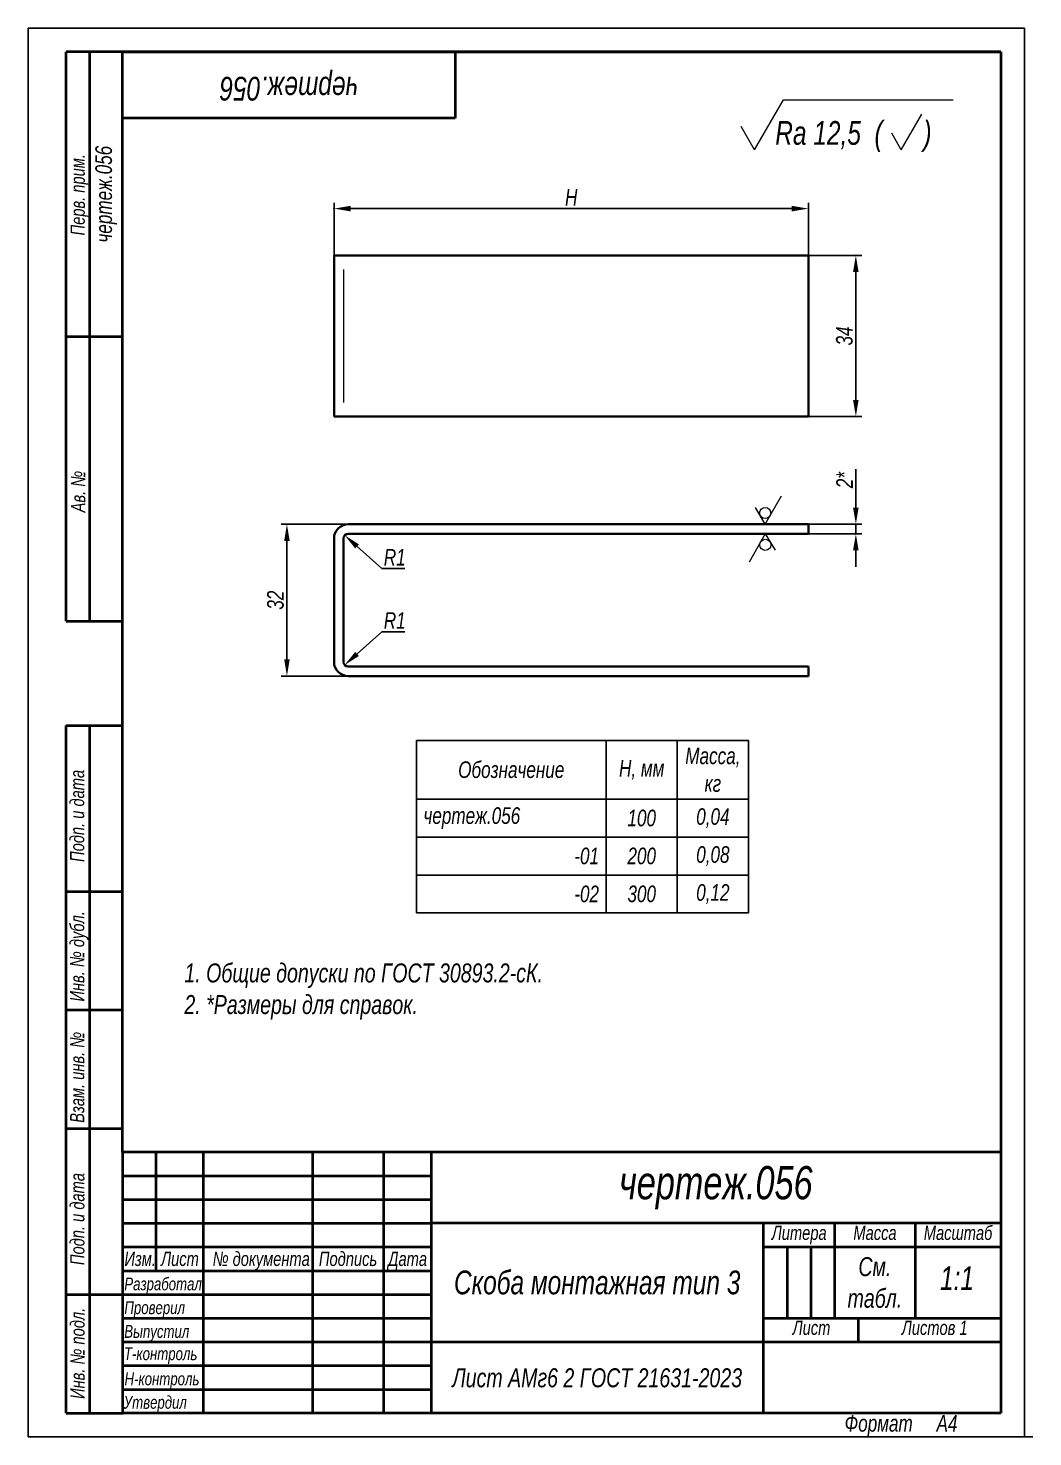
# Model space of a CAD drawing. Header units: millimetres. Extents: x 6895 to 8563, y -3147 to -445.
# Drawn here: x 6894.5 to 7106.3, y -3147 to -2850 of the extents above; entities that cross this region are included whole.
import ezdxf

# ---------------------------------------------------------------- set-up
doc = ezdxf.new("R2010")
doc.units = ezdxf.units.MM
doc.layers.add('Layer_01', color=7, linetype='Continuous', plot=False)
for name, color, linetype, lineweight in [('Layer_02', 5, 'Continuous', 13), ('Layer_03', 250, 'Continuous', 40), ('Layer_04', 1, 'Continuous', 15), ('Layer_05', 6, 'Continuous', 15), ('Layer_08', 6, 'Continuous', 13), ('Layer_09', 5, 'Continuous', 13), ('Layer_10', 7, 'Continuous', 40), ('Layer_11', 7, 'Continuous', 35)]:
    doc.layers.add(name, color=color, linetype=linetype, lineweight=lineweight)
doc.layers.add('Layer_07', color=7, linetype='Continuous')
doc.styles.add('Style_01', font='ARIALNI.TTF', dxfattribs={"width": 0.9, "height": 3.5})
doc.dimstyles.new('DimStyle_01', dxfattribs={"dimtxt": 3.5, "dimasz": 3.5, "dimexe": 1.25, "dimexo": 0, "dimtad": 1, "dimdec": 3, "dimtxsty": 'Style_01', "dimcen": 2.5, "dimazin": 3, "dimtfac": 1, "dimtdec": 3, "dimtmove": 0, "dimatfit": 3})
doc.dimstyles.new('DimStyle_02', dxfattribs={"dimtxt": 3.5, "dimasz": 3.5, "dimexe": 1.25, "dimexo": 0, "dimtad": 1, "dimdec": 1, "dimtxsty": 'Style_01', "dimcen": 2.5, "dimclrt": 256, "dimazin": 3, "dimtfac": 1, "dimtdec": 1, "dimtmove": 0, "dimatfit": 3})

# ---------------------------------------------------------------- blocks, each defined once
blk = doc.blocks.new('*D241')
at = {"layer": 'Layer_01', "color": 0}
for p in [(6959.01, -2888.01), (6959.01, -2897.87), (7059.01, -2897.87)]:
    blk.add_point(p, dxfattribs=at)
at = {"layer": 'Layer_04', "color": 0, "lineweight": -2}
for p, q in [((6959.01, -2897.87), (6959.01, -2886.76)), ((7059.01, -2897.87), (7059.01, -2886.76)), ((7055.51, -2888.01), (6962.51, -2888.01))]:
    blk.add_line(p, q, dxfattribs=at)
at = {"layer": 'Layer_04', "color": 0}
for points in [[(6962.51, -2887.43), (6962.51, -2888.6), (6959.01, -2888.01)], [(7055.51, -2887.43), (7055.51, -2888.6), (7059.01, -2888.01)]]:
    blk.add_solid(points, dxfattribs=at)
at = {"layer": 'Layer_04', "insert": (7009.01, -2885.64), "char_height": 3.5, "attachment_point": 5, "style": 'Style_01'}
blk.add_mtext('Н', dxfattribs=at)
blk = doc.blocks.new('*D242')
at = {"layer": 'Layer_01', "color": 0}
for p in [(6961.26, -2984.23), (6962.01, -2983.57)]:
    blk.add_point(p, dxfattribs=at)
at = {"layer": 'Layer_04', "color": 0, "lineweight": -2}
for p, q in [((6969.1, -2977.23), (6963.87, -2981.9)), ((6973.9, -2977.23), (6969.1, -2977.23))]:
    blk.add_line(p, q, dxfattribs=at)
at = {"layer": 'Layer_04', "color": 0}
blk.add_solid([(6963.48, -2981.47), (6964.26, -2982.34), (6961.26, -2984.23)], dxfattribs=at)
at = {"layer": 'Layer_04', "color": 0, "insert": (6971.81, -2974.85), "char_height": 3.5, "attachment_point": 5, "style": 'Style_01'}
blk.add_mtext('R1', dxfattribs=at)
blk = doc.blocks.new('*D243')
at = {"layer": 'Layer_01', "color": 0}
for p in [(6961.26, -2956.9), (6962.01, -2957.57)]:
    blk.add_point(p, dxfattribs=at)
at = {"layer": 'Layer_04', "color": 0, "lineweight": -2}
for p, q in [((6969.1, -2963.9), (6963.87, -2959.23)), ((6973.9, -2963.9), (6969.1, -2963.9))]:
    blk.add_line(p, q, dxfattribs=at)
blk.add_arc((6962.01, -2957.57), 1, 66.6188, 180, dxfattribs=at)
at = {"layer": 'Layer_04', "color": 0}
blk.add_solid([(6964.26, -2958.8), (6963.48, -2959.67), (6961.26, -2956.9)], dxfattribs=at)
at = {"layer": 'Layer_04', "color": 0, "insert": (6971.81, -2961.52), "char_height": 3.5, "attachment_point": 5, "style": 'Style_01'}
blk.add_mtext('R1', dxfattribs=at)
blk = doc.blocks.new('*D245')
at = {"layer": 'Layer_01', "color": 0}
for p in [(7059.01, -2897.87), (7069.01, -2897.87), (7059.01, -2931.87)]:
    blk.add_point(p, dxfattribs=at)
at = {"layer": 'Layer_04', "color": 0, "lineweight": -2}
for p, q in [((7059.01, -2897.87), (7070.26, -2897.87)), ((7069.01, -2928.37), (7069.01, -2901.37)), ((7059.01, -2931.87), (7070.26, -2931.87))]:
    blk.add_line(p, q, dxfattribs=at)
at = {"layer": 'Layer_04', "color": 0}
for points in [[(7068.42, -2901.37), (7069.59, -2901.37), (7069.01, -2897.87)], [(7068.42, -2928.37), (7069.59, -2928.37), (7069.01, -2931.87)]]:
    blk.add_solid(points, dxfattribs=at)
at = {"layer": 'Layer_04', "insert": (7066.6, -2914.87), "char_height": 3.5, "attachment_point": 5, "rotation": 90, "style": 'Style_01'}
blk.add_mtext('34', dxfattribs=at)
blk = doc.blocks.new('*D246')
at = {"layer": 'Layer_01', "color": 0}
for p in [(6949.08, -2954.57), (6962.01, -2954.57), (6962.01, -2986.57)]:
    blk.add_point(p, dxfattribs=at)
at = {"layer": 'Layer_04', "color": 0, "lineweight": -2}
for p, q in [((6962.01, -2954.57), (6947.83, -2954.57)), ((6949.08, -2983.07), (6949.08, -2958.07)), ((6962.01, -2986.57), (6947.83, -2986.57))]:
    blk.add_line(p, q, dxfattribs=at)
at = {"layer": 'Layer_04', "color": 0}
for points in [[(6948.5, -2958.07), (6949.66, -2958.07), (6949.08, -2954.57)], [(6948.5, -2983.07), (6949.66, -2983.07), (6949.08, -2986.57)]]:
    blk.add_solid(points, dxfattribs=at)
at = {"layer": 'Layer_04', "insert": (6946.67, -2970.57), "char_height": 3.5, "attachment_point": 5, "rotation": 90, "style": 'Style_01'}
blk.add_mtext('32', dxfattribs=at)
blk = doc.blocks.new('*D244')
at = {"layer": 'Layer_01', "color": 0}
for p in [(7059.01, -2954.57), (7069.01, -2954.57), (7059.01, -2956.57)]:
    blk.add_point(p, dxfattribs=at)
at = {"layer": 'Layer_04', "color": 0, "lineweight": -2}
for p, q in [((7069.01, -2951.07), (7069.01, -2942.95)), ((7059.01, -2954.57), (7070.26, -2954.57)), ((7069.01, -2956.57), (7069.01, -2954.57)), ((7059.01, -2956.57), (7070.26, -2956.57)), ((7069.01, -2960.07), (7069.01, -2963.57))]:
    blk.add_line(p, q, dxfattribs=at)
at = {"layer": 'Layer_04', "color": 0}
for points in [[(7068.42, -2951.07), (7069.59, -2951.07), (7069.01, -2954.57)], [(7068.42, -2960.07), (7069.59, -2960.07), (7069.01, -2956.57)]]:
    blk.add_solid(points, dxfattribs=at)
at = {"layer": 'Layer_04', "insert": (7066.63, -2945.26), "char_height": 3.5, "attachment_point": 5, "rotation": 90, "style": 'Style_01'}
blk.add_mtext('2*', dxfattribs=at)
blk = doc.blocks.new('*T240')
at = {"layer": 'Layer_04', "color": 0, "linetype": 'ByBlock', "lineweight": -2}
for p, q in [((0, 0), (70, 0)), ((0, 0), (0, -36.39)), ((40, 0), (40, -36.39)), ((55, 0), (55, -36.39)), ((70, 0), (70, -36.39)), ((0, -12.39), (70, -12.39)), ((0, -20.39), (70, -20.39)), ((0, -28.39), (70, -28.39)), ((0, -36.39), (70, -36.39))]:
    blk.add_line(p, q, dxfattribs=at)
at = {"layer": 'Layer_04', "color": 0, "char_height": 3.5, "style": 'Style_01'}
for s, insert, width, attachment_point in [('Масса, кг', (62.5, -6.2), 12, 5), ('Обозначение', (20, -6.2), 37, 5), ('Н, мм', (47.5, -6.2), 12, 5), ('чертеж.056', (1.5, -16.39), 37, 4), ('100', (47.5, -16.39), 12, 5), ('0,04', (62.5, -16.39), 12, 5), ('-01', (38.5, -24.39), 37, 6), ('200', (47.5, -24.39), 12, 5), ('0,08', (62.5, -24.39), 12, 5), ('-02', (38.5, -32.39), 37, 6), ('300', (47.5, -32.39), 12, 5), ('0,12', (62.5, -32.39), 12, 5)]:
    blk.add_mtext(s, dxfattribs=dict(at, insert=insert, width=width, attachment_point=attachment_point))

msp = doc.modelspace()

# ---------------------------------------------------------------- linework, layer by layer
at = {"layer": 'Layer_03', "linetype": 'Continuous'}
msp.add_line((6914.5355, -2854.9698), (6914.5355, -2854.9698), dxfattribs=at)
at = {"layer": 'Layer_03', "linetype": 'Continuous', "lineweight": 15}
for p, q in [((7106.3126, -3146.9698), (6896.3126, -3146.9698)), ((7104.5355, -3146.9698), (6896.3126, -3146.9698)), ((6896.3126, -3146.9698), (7106.3126, -3146.9698)), ((6896.3126, -3146.9698), (7106.3126, -3146.9698)), ((7106.3126, -3146.9698), (6896.3126, -3146.9698)), ((7104.5355, -3146.9698), (6896.3126, -3146.9698)), ((6896.3126, -3146.9698), (7106.3126, -3146.9698)), ((6896.3126, -3146.9698), (7106.3126, -3146.9698))]:
    msp.add_line(p, q, dxfattribs=at)
at = {"layer": 'Layer_05', "lineweight": 13, "ltscale": 0.303109}
msp.add_line((7047.6706, -2875.6129), (7053.7328, -2865.1129), dxfattribs=at)
at = {"layer": 'Layer_05', "lineweight": 13}
msp.add_line((7053.7328, -2865.1129), (7089.5512, -2865.1129), dxfattribs=at)
at = {"layer": 'Layer_05', "lineweight": 13, "ltscale": 0.216506}
msp.add_line((7078.583, -2875.6129), (7082.9131, -2868.1129), dxfattribs=at)
at = {"layer": 'Layer_05', "lineweight": 13, "ltscale": 0.141451}
msp.add_line((7047.6706, -2875.6129), (7044.8416, -2870.7129), dxfattribs=at)
at = {"layer": 'Layer_05', "lineweight": 13, "ltscale": 0.101036}
msp.add_line((7078.583, -2875.6129), (7076.5623, -2872.1129), dxfattribs=at)
at = {"layer": 'Layer_05'}
msp.add_line((6961.0076, -2900.8686), (6961.0076, -2928.8686), dxfattribs=at)
at = {"layer": 'Layer_07'}
for p, q in [((6894.5355, -3146.9698), (6894.5355, -2849.9698)), ((7104.5355, -2849.9698), (6894.5355, -2849.9698)), ((7104.5355, -2849.9698), (7104.5355, -3146.9698)), ((7106.3126, -3146.9698), (6894.5355, -3146.9698)), ((6894.5355, -3146.9698), (7104.5355, -3146.9698))]:
    msp.add_line(p, q, dxfattribs=at)
at = {"layer": 'Layer_08'}
for p, q in [((7049.9046, -2954.5404), (7053.3237, -2948.5735)), ((7049.9046, -2954.5404), (7047.8682, -2951.0376)), ((7049.8969, -2956.5718), (7046.5494, -2962.5388)), ((7049.8969, -2956.5718), (7051.9651, -2960.056))]:
    msp.add_line(p, q, dxfattribs=at)
for centre in [(7049.8973, -2952.2069), (7049.9254, -2958.9051)]:
    msp.add_circle(centre, 1.1665, dxfattribs=at)
at = {"layer": 'Layer_10'}
for p, q in [((6902.5355, -2914.9698), (6902.5355, -2854.9698)), ((6914.4122, -2854.9698), (6902.5355, -2854.9698)), ((6907.5355, -2914.9698), (6907.5355, -2854.9698)), ((6984.5355, -2854.9698), (6984.5355, -2868.9698)), ((6984.5355, -2868.9698), (6914.5355, -2868.9698))]:
    msp.add_line(p, q, dxfattribs=at)
at = {"layer": 'Layer_10', "linetype": 'Continuous'}
for p, q in [((7099.5355, -2854.9698), (6914.4122, -2854.9698)), ((6914.4122, -3086.9331), (6914.4122, -2854.9698)), ((6914.5355, -2854.9698), (7099.5355, -2854.9698)), ((7099.5355, -2854.9698), (7099.5355, -3141.9698)), ((6902.5355, -2914.9698), (6914.4122, -2914.9698)), ((6902.5355, -2974.9698), (6902.5355, -2914.9698)), ((6907.5355, -2974.9698), (6907.5355, -2914.9698)), ((6902.5355, -2974.9698), (6914.4122, -2974.9698)), ((6902.5355, -3141.9698), (6902.5355, -2996.9698)), ((6902.5355, -2996.9698), (6914.4122, -2996.9698)), ((6907.5355, -3141.9698), (6907.5355, -2996.9698)), ((6902.5355, -3031.9698), (6914.4122, -3031.9698)), ((6902.5355, -3056.9698), (6914.4122, -3056.9698)), ((6902.5355, -3081.9698), (6914.4122, -3081.9698)), ((6914.4122, -3091.9365), (6979.4555, -3091.9365)), ((6914.4122, -3096.9398), (6979.4555, -3096.9398)), ((6914.4122, -3101.9432), (6979.4555, -3101.9432)), ((7054.5055, -3106.9465), (7054.5055, -3121.9565)), ((7059.5089, -3106.9465), (7059.5089, -3121.9565)), ((6902.5355, -3116.9698), (6914.5355, -3116.9698)), ((6914.4122, -3116.9532), (6979.4555, -3116.9532)), ((6914.4122, -3121.9565), (6979.4555, -3121.9565)), ((6914.4122, -3126.9598), (6979.4555, -3126.9598)), ((6914.4122, -3131.9632), (6979.4555, -3131.9632)), ((6914.4122, -3136.9665), (6979.4555, -3136.9665)), ((6902.5355, -3141.9698), (6914.5355, -3141.9698)), ((7099.5355, -3141.9698), (6914.5355, -3141.9698))]:
    msp.add_line(p, q, dxfattribs=at)
for points in [[(7099.5355, -3086.9331), (6914.4122, -3086.9331), (6914.4122, -3141.9698)], [(6921.4169, -3086.9331), (6921.4169, -3111.9498)], [(6931.4235, -3086.9331), (6931.4235, -3141.9698)], [(6954.4389, -3086.9331), (6954.4389, -3141.9698)], [(6969.4489, -3086.9331), (6969.4489, -3141.9698)], [(6979.4555, -3086.9331), (6979.4555, -3141.9698)], [(7099.5355, -3101.9431), (6979.4555, -3101.9431)], [(7099.5355, -3101.9431), (6979.4555, -3101.9431)], [(7049.5022, -3101.9431), (7049.5022, -3141.9698)], [(7064.5122, -3101.9431), (7064.5122, -3121.9565)], [(7081.5235, -3101.9431), (7081.5235, -3121.9565)], [(7081.5235, -3101.9431), (7081.5235, -3121.9565)], [(6914.4122, -3106.9465), (6979.4555, -3106.9465)], [(7049.5022, -3106.9465), (7099.5355, -3106.9465)], [(6914.4122, -3111.9498), (6979.4555, -3111.9498)], [(7049.5022, -3121.9565), (7099.5355, -3121.9565)], [(7069.5155, -3121.9565), (7069.5155, -3126.9598)], [(6979.4555, -3126.9598), (7099.5355, -3126.9598)]]:
    msp.add_lwpolyline(points, dxfattribs=at)
at = {"layer": 'Layer_11'}
for p, q in [((6959.0076, -2897.8686), (6962.0076, -2897.8686)), ((6959.0076, -2931.8686), (6959.0076, -2897.8686)), ((6962.0076, -2897.8686), (7059.0076, -2897.8686)), ((7059.0076, -2897.8686), (7059.0076, -2931.8686)), ((6962.0076, -2931.8686), (6959.0076, -2931.8686)), ((7059.0076, -2931.8686), (6962.0076, -2931.8686)), ((7059.0076, -2954.5685), (6962.0076, -2954.5685)), ((7059.0076, -2954.5685), (7059.0076, -2956.5685)), ((6959.0076, -2957.5685), (6959.0076, -2983.5685)), ((6961.0076, -2957.5664), (6961.0076, -2983.5685)), ((7059.0076, -2956.5685), (6962.0076, -2956.5685)), ((6962.0076, -2984.5685), (7059.0076, -2984.5685)), ((7059.0076, -2984.5685), (7059.0076, -2986.5685)), ((6962.0076, -2986.5685), (7059.0076, -2986.5685))]:
    msp.add_line(p, q, dxfattribs=at)
for centre, radius, start, end in [((6962.0076, -2957.5685), 3, 90, 180), ((6962.0076, -2957.5685), 1, 90, 180), ((6962.0076, -2983.5685), 3, 180, 270), ((6962.0076, -2983.5685), 1, 180, 270)]:
    msp.add_arc(centre, radius, start, end, dxfattribs=at)

# ---------------------------------------------------------------- block references
msp.add_blockref('*T240', (6976.3675, -3000.1299))

# ---------------------------------------------------------------- texts
at = {"layer": 'Layer_02', "linetype": 'Continuous', "style": 'Style_01', "width": 0.9}
for s, p in [('Перв. прим.', (6906.4627, -2893.665)), ('Ав. №', (6906.5724, -2952.0542)), ('Подп. и дата', (6906.3445, -3025.7552)), ('Инв. № дубл.', (6906.3525, -3055.1854)), ('Взам. инв. №', (6906.3607, -3080.7552)), ('Подп. и дата', (6906.3904, -3110.7552)), ('Инв. № подл.', (6906.4323, -3138.9721))]:
    msp.add_text(s, height=3, rotation=90, dxfattribs=at).set_placement(p)
for s, height, p in [('Литера', 2.99992, (7051.2723, -3105.4621)), ('Масса', 2.99992, (7068.4851, -3105.4621)), ('Масштаб', 2.99992, (7083.3311, -3105.4621)), ('Изм.', 2.99992, (6914.8295, -3110.9491)), ('Лист', 2.99992, (6922.5496, -3110.9491)), ('№ документа', 2.999925, (6933.4249, -3110.9491)), ('Подпись', 2.99992, (6955.8253, -3110.9491)), ('Дата', 2.99992, (6970.4188, -3110.9491)), ('1:1', 5, (7086.7466, -3116.0193)), ('Лист ', 2.99992, (7055.6701, -3125.4754)), ('Листов 1', 2.99992, (7078.6854, -3125.4754))]:
    msp.add_text(s, height=height, dxfattribs=at).set_placement(p)
at = {"layer": 'Layer_02', "linetype": 'Continuous', "insert": (6949.5355, -2861.9698), "char_height": 5, "width": 70, "attachment_point": 5, "rotation": 180, "style": 'Style_01'}
msp.add_mtext('чертеж.056', dxfattribs=at)
at = {"layer": 'Layer_02', "insert": (7009.4689, -3047.1604), "char_height": 4, "width": 164.009671, "attachment_point": 2, "style": 'Style_01'}
msp.add_mtext('\\pxb0.25,ql;1. Общие допуски по ГОСТ 30893.2-сК. \\P2. *Размеры для справок.', dxfattribs=at)
at = {"layer": 'Layer_02', "linetype": 'Continuous', "style": 'Style_01'}
for s, insert, char_height, width, attachment_point in [('Скоба монтажная тип 3', (7014.4789, -3114.4515), 5, 70.046667, 5), ('Формат     А4', (7066.6331, -3142.3765), 3.5, 32.951458, 1)]:
    msp.add_mtext(s, dxfattribs=dict(at, insert=insert, char_height=char_height, width=width, attachment_point=attachment_point))
at = {"layer": 'Layer_02', "color": 5, "ltscale": 2, "insert": (7014.4789, -3134.5522), "char_height": 4, "width": 70.046667, "attachment_point": 5, "style": 'Style_01'}
msp.add_mtext('Лист АМг6 2 ГОСТ 21631-2023  ', dxfattribs=at)
at = {"layer": 'Layer_09', "style": 'Style_01', "width": 0.9}
for s, height, p in [('Rа 12,5  (      )', 5, (7052.0236, -2874.5535)), ('Разработал', 2.7, (6914.8055, -3116.0817)), ('Проверил', 2.7, (6914.8179, -3121.0854)), ('Выпустил', 2.7, (6914.7912, -3126.0987)), ('Н-контроль', 2.7, (6914.8503, -3136.093)), ('Утвердил', 2.7, (6914.6783, -3141.0397))]:
    msp.add_text(s, height=height, dxfattribs=at).set_placement(p)
at = {"layer": 'Layer_09', "linetype": 'Continuous', "style": 'Style_01', "width": 0.9}
msp.add_text('Т-контроль', height=2.7, dxfattribs=at).set_placement((6914.7224, -3130.7969))
at = {"layer": 'Layer_09', "insert": (6910.9739, -2884.9698), "char_height": 3.5, "width": 59.999996, "attachment_point": 5, "rotation": 90, "style": 'Style_01'}
msp.add_mtext('чертеж.056', dxfattribs=at)
at = {"layer": 'Layer_09', "insert": (7039.4955, -3094.4381), "char_height": 7, "width": 120.079998, "attachment_point": 5, "style": 'Style_01'}
msp.add_mtext('чертеж.056', dxfattribs=at)
at = {"layer": 'Layer_09', "linetype": 'Continuous', "insert": (7073.0179, -3114.4515), "char_height": 4, "width": 17.011333, "attachment_point": 5, "style": 'Style_01'}
msp.add_mtext('См.\\Pтабл.', dxfattribs=at)

# ---------------------------------------------------------------- dimensions: what is measured, and where the dimension line sits
at = {"layer": 'Layer_04'}
dim = msp.add_linear_dim(base=(6959.0076, -2888.0139), p1=(7059.0076, -2897.8686), p2=(6959.0076, -2897.8686), text='Н', dimstyle='DimStyle_02', dxfattribs=at)
dim.commit()
dim.dimension.update_dxf_attribs({"geometry": '*D241', "text_midpoint": (7009.0076, -2885.6389)})
for base, p1, p2, picture, middle in [((7069.0076, -2897.8686), (7059.0076, -2931.8686), (7059.0076, -2897.8686), '*D245', (7066.5956, -2914.8686)), ((6949.0816, -2954.5685), (6962.0076, -2986.5685), (6962.0076, -2954.5685), '*D246', (6946.6696, -2970.5685))]:
    dim = msp.add_linear_dim(base=base, p1=p1, p2=p2, angle=90, dimstyle='DimStyle_02', dxfattribs=at)
    dim.commit()
    dim.dimension.update_dxf_attribs({"geometry": picture, "text_midpoint": middle})
dim = msp.add_linear_dim(base=(7069.0076, -2954.5685), p1=(7059.0076, -2956.5685), p2=(7059.0076, -2954.5685), angle=90, text='<>*', dimstyle='DimStyle_02', dxfattribs=at)
dim.commit()
dim.dimension.update_dxf_attribs({"geometry": '*D244', "text_midpoint": (7066.6255, -2945.2579)})
for center, mpoint, picture, middle in [((6962.0076, -2957.5664), (6961.2617, -2956.9003), '*D243', (6971.8128, -2963.9032)), ((6962.0076, -2983.5685), (6961.2617, -2984.2345), '*D242', (6971.8128, -2977.2317))]:
    dim = msp.add_radius_dim(center=center, mpoint=mpoint, dimstyle='DimStyle_01', dxfattribs=at)
    dim.commit()
    dim.dimension.update_dxf_attribs({"geometry": picture, "text_midpoint": middle, "dimtype": 164})

doc.saveas('drawing.dxf')
